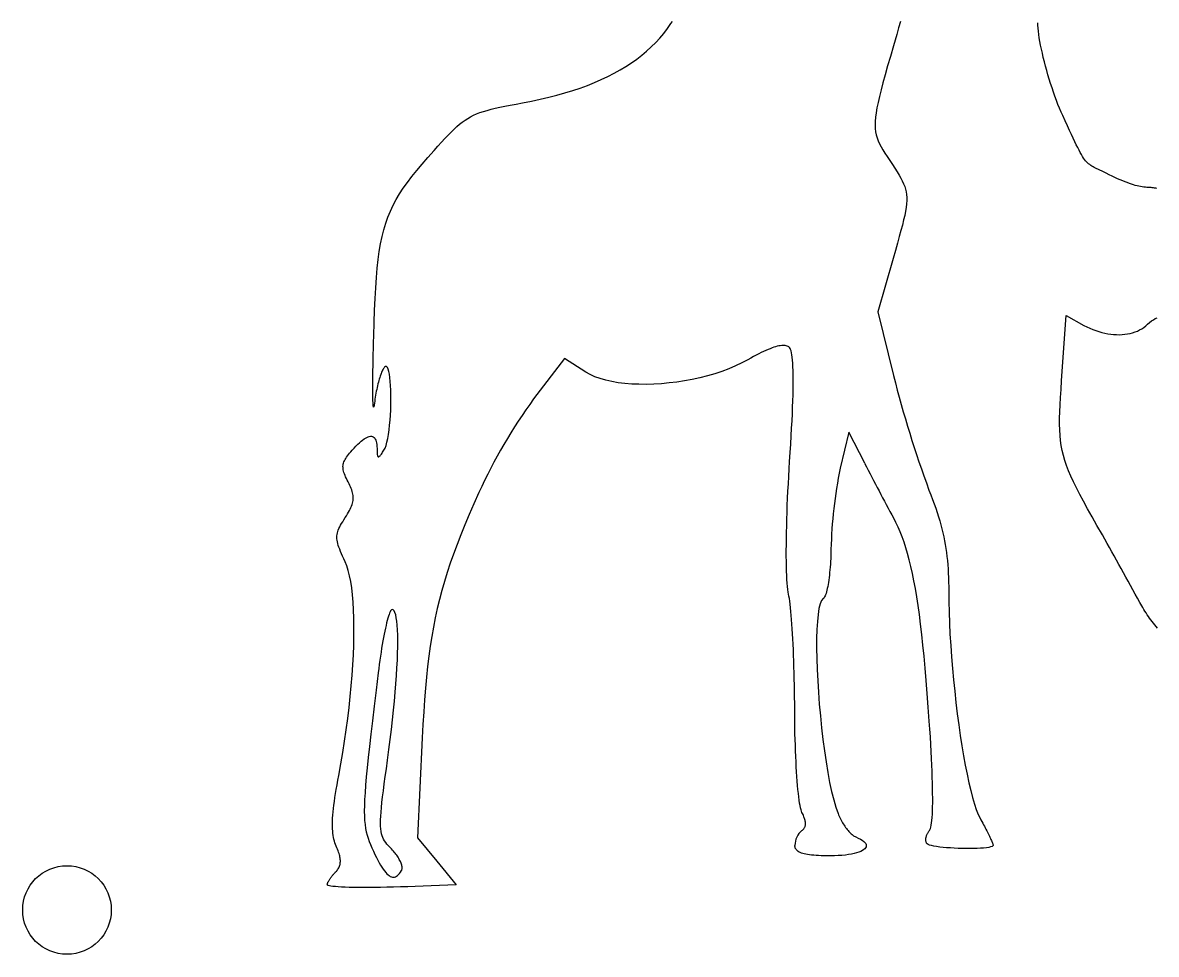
# Model space of a CAD drawing. Extents: x 3 to 294, y -207 to -4.
# Drawn here: x 4.1 to 71.8, y -207.1 to -151.4 of the extents above; entities that cross this region are included whole.
import ezdxf

# ---------------------------------------------------------------- set-up
doc = ezdxf.new("R2010")
doc.units = 0
doc.layers.get('0').update_dxf_attribs({"linetype": 'CONTINUOUS'})

msp = doc.modelspace()

# ---------------------------------------------------------------- linework, layer by layer
at = {"color": 1}
for p, q in [((56.061, -165.505), (55.157, -168.687)), ((55.157, -168.687), (56.091, -172.496)), ((66.124, -172.804), (66.388, -168.916)), ((66.388, -168.916), (67.46, -169.501)), ((36.447, -171.474), (34.597, -173.889)), ((37.716, -172.297), (36.447, -171.474)), ((53.411, -175.872), (52.901, -178.035)), ((54.364, -177.738), (53.411, -175.872)), ((27.947, -194.129), (27.658, -200.099)), ((27.658, -200.099), (28.811, -201.5)), ((28.811, -201.5), (29.965, -202.901)), ((26.707, -202.052), (26.707, -202.052)), ((22.274, -202.889), (22.275, -202.889)), ((29.965, -202.901), (28.975, -202.945))]:
    msp.add_line(p, q, dxfattribs=at)
for points in [[(33.928, -156.22), (34.466, -156.117), (34.989, -156.006), (35.496, -155.887), (35.989, -155.76), (36.467, -155.626), (36.929, -155.483), (37.377, -155.332), (37.81, -155.173), (38.229, -155.005), (38.632, -154.83), (39.022, -154.646), (39.396, -154.454), (39.757, -154.254), (40.103, -154.045), (40.435, -153.828), (40.752, -153.603), (41.056, -153.369), (41.345, -153.126), (41.621, -152.875), (41.883, -152.615), (42.131, -152.347), (42.365, -152.07), (42.586, -151.784), (42.793, -151.489)], [(42.793, -151.489), (42.886, -151.353)], [(56.494, -151.37), (56.39, -151.749), (56.28, -152.136)], [(66.188, -156.981), (66.094, -156.768), (66, -156.545), (65.907, -156.314), (65.816, -156.074), (65.725, -155.828), (65.637, -155.577), (65.551, -155.322), (65.467, -155.063), (65.386, -154.803), (65.307, -154.541), (65.233, -154.28), (65.162, -154.021), (65.094, -153.764), (65.031, -153.511), (64.973, -153.262), (64.919, -153.02), (64.871, -152.784), (64.828, -152.557), (64.791, -152.34), (64.76, -152.133), (64.735, -151.937), (64.717, -151.755), (64.706, -151.586), (64.702, -151.432)], [(56.28, -152.136), (56.081, -152.819), (55.9, -153.445), (55.736, -154.018), (55.589, -154.541), (55.458, -155.017), (55.343, -155.449), (55.245, -155.842), (55.162, -156.198), (55.095, -156.52), (55.044, -156.813), (55.008, -157.079), (54.988, -157.322), (54.982, -157.545), (54.991, -157.752), (55.015, -157.945), (55.054, -158.129), (55.106, -158.307), (55.173, -158.481), (55.253, -158.656), (55.347, -158.835), (55.455, -159.02), (55.576, -159.217), (55.71, -159.427), (55.857, -159.654)], [(28.646, -159.06), (28.877, -158.802), (29.093, -158.564), (29.296, -158.345), (29.486, -158.144), (29.667, -157.959), (29.841, -157.791), (30.009, -157.637), (30.173, -157.496), (30.335, -157.368), (30.498, -157.252), (30.663, -157.145), (30.833, -157.048), (31.009, -156.96), (31.193, -156.878), (31.387, -156.803), (31.594, -156.732), (31.815, -156.666), (32.052, -156.602), (32.307, -156.54), (32.583, -156.479), (32.881, -156.417), (33.203, -156.354), (33.551, -156.289), (33.928, -156.22)], [(68.157, -160.116), (68.077, -160.075), (68.002, -160.035), (67.931, -159.994), (67.864, -159.951), (67.8, -159.906), (67.739, -159.857), (67.678, -159.803), (67.619, -159.742), (67.56, -159.674), (67.5, -159.598), (67.439, -159.511), (67.375, -159.414), (67.309, -159.305), (67.239, -159.183), (67.165, -159.046), (67.087, -158.894), (67.002, -158.725), (66.911, -158.539), (66.812, -158.333), (66.706, -158.108), (66.592, -157.861), (66.468, -157.591), (66.333, -157.299), (66.188, -156.981)], [(25.047, -170.128), (25.072, -169.331), (25.099, -168.589), (25.129, -167.898), (25.165, -167.254), (25.207, -166.655), (25.255, -166.097), (25.312, -165.576), (25.379, -165.089), (25.456, -164.633), (25.545, -164.203), (25.646, -163.796), (25.762, -163.41), (25.892, -163.04), (26.039, -162.683), (26.203, -162.335), (26.385, -161.994), (26.588, -161.654), (26.81, -161.315), (27.055, -160.97), (27.323, -160.618), (27.615, -160.254), (27.932, -159.876), (28.275, -159.479), (28.646, -159.06)], [(55.857, -159.654), (56.017, -159.901), (56.163, -160.127), (56.295, -160.335), (56.414, -160.529), (56.519, -160.71), (56.61, -160.882), (56.688, -161.047), (56.753, -161.208), (56.805, -161.368), (56.843, -161.53), (56.869, -161.696), (56.882, -161.869), (56.881, -162.052), (56.869, -162.248), (56.843, -162.459), (56.805, -162.688), (56.755, -162.938), (56.692, -163.212), (56.617, -163.512), (56.529, -163.841), (56.43, -164.203), (56.319, -164.598), (56.196, -165.032), (56.061, -165.505)], [(71.4, -161.276), (71.311, -161.274), (71.22, -161.27), (71.128, -161.262), (71.034, -161.252), (70.939, -161.237), (70.84, -161.22), (70.739, -161.198), (70.634, -161.173), (70.526, -161.143), (70.413, -161.109), (70.296, -161.072), (70.173, -161.029), (70.046, -160.982), (69.912, -160.93), (69.772, -160.873), (69.625, -160.812), (69.471, -160.745), (69.309, -160.672), (69.14, -160.594), (68.962, -160.511), (68.775, -160.421), (68.579, -160.326), (68.373, -160.224), (68.157, -160.116)], [(71.82, -161.34), (71.747, -161.321), (71.675, -161.304), (71.605, -161.292), (71.536, -161.283), (71.467, -161.278), (71.4, -161.276)], [(71.257, -169.441), (71.375, -169.334), (71.491, -169.242), (71.604, -169.163), (71.715, -169.099), (71.824, -169.049)], [(67.46, -169.501), (67.636, -169.593), (67.814, -169.676), (67.992, -169.752), (68.171, -169.819), (68.349, -169.877), (68.528, -169.928), (68.705, -169.97), (68.882, -170.005), (69.057, -170.031), (69.23, -170.049), (69.402, -170.058), (69.57, -170.06), (69.736, -170.053), (69.898, -170.038), (70.057, -170.015), (70.211, -169.984), (70.361, -169.944), (70.507, -169.897), (70.647, -169.841), (70.781, -169.778), (70.91, -169.706), (71.032, -169.626), (71.148, -169.538), (71.257, -169.441)], [(25.089, -174.143), (25.075, -174.247), (25.063, -174.324), (25.051, -174.373), (25.041, -174.395), (25.031, -174.391), (25.023, -174.361), (25.015, -174.306), (25.009, -174.227), (25.003, -174.123), (24.999, -173.997), (24.995, -173.848), (24.993, -173.677), (24.991, -173.484), (24.991, -173.271), (24.992, -173.037), (24.994, -172.784), (24.997, -172.512), (25.001, -172.222), (25.006, -171.914), (25.012, -171.588), (25.019, -171.246), (25.027, -170.889), (25.037, -170.516), (25.047, -170.128)], [(49.874, -170.829), (49.835, -170.794), (49.79, -170.765), (49.74, -170.741), (49.685, -170.723), (49.624, -170.71), (49.558, -170.703), (49.487, -170.702), (49.41, -170.707), (49.327, -170.717), (49.239, -170.732), (49.146, -170.754), (49.046, -170.781), (48.941, -170.814), (48.83, -170.852), (48.714, -170.896), (48.591, -170.946), (48.463, -171.002), (48.328, -171.064), (48.188, -171.131), (48.041, -171.204), (47.888, -171.283), (47.73, -171.368), (47.565, -171.459), (47.393, -171.556)], [(49.884, -177.625), (49.918, -177.097), (49.949, -176.591), (49.978, -176.106), (50.003, -175.644), (50.025, -175.204), (50.044, -174.785), (50.061, -174.388), (50.074, -174.012), (50.084, -173.657), (50.091, -173.324), (50.095, -173.012), (50.096, -172.721), (50.094, -172.451), (50.089, -172.202), (50.081, -171.973), (50.07, -171.765), (50.056, -171.578), (50.039, -171.411), (50.019, -171.264), (49.996, -171.137), (49.97, -171.03), (49.941, -170.943), (49.909, -170.876), (49.874, -170.829)], [(47.393, -171.556), (47.034, -171.748), (46.654, -171.928), (46.255, -172.095), (45.841, -172.248), (45.413, -172.389), (44.973, -172.515), (44.524, -172.629), (44.068, -172.728), (43.608, -172.814), (43.145, -172.885), (42.682, -172.942), (42.222, -172.984), (41.766, -173.012), (41.318, -173.025), (40.878, -173.023), (40.45, -173.005), (40.036, -172.972), (39.638, -172.924), (39.258, -172.86), (38.899, -172.78), (38.563, -172.683), (38.252, -172.571), (37.969, -172.442), (37.716, -172.297)], [(25.688, -172.002), (25.66, -172.034), (25.632, -172.073), (25.604, -172.12), (25.576, -172.173), (25.547, -172.232), (25.518, -172.298), (25.489, -172.369), (25.461, -172.446), (25.432, -172.528), (25.404, -172.614), (25.376, -172.705), (25.349, -172.8), (25.322, -172.899), (25.296, -173.001), (25.27, -173.107), (25.246, -173.215), (25.222, -173.326), (25.199, -173.438), (25.178, -173.553), (25.157, -173.669), (25.138, -173.787), (25.12, -173.905), (25.104, -174.024), (25.089, -174.143)], [(25.659, -176.954), (25.723, -176.828), (25.783, -176.667), (25.836, -176.475), (25.884, -176.254), (25.927, -176.009), (25.965, -175.744), (25.997, -175.463), (26.023, -175.169), (26.045, -174.868), (26.06, -174.561), (26.07, -174.255), (26.075, -173.951), (26.074, -173.655), (26.067, -173.37), (26.055, -173.101), (26.037, -172.85), (26.013, -172.622), (25.984, -172.422), (25.949, -172.252), (25.908, -172.117), (25.862, -172.02), (25.809, -171.966), (25.751, -171.959), (25.688, -172.002)], [(68.557, -182.016), (68.236, -181.453), (67.942, -180.932), (67.673, -180.451), (67.429, -180.005), (67.207, -179.591), (67.008, -179.205), (66.831, -178.844), (66.673, -178.503), (66.536, -178.179), (66.416, -177.868), (66.314, -177.566), (66.229, -177.27), (66.159, -176.977), (66.103, -176.681), (66.061, -176.38), (66.031, -176.069), (66.013, -175.746), (66.005, -175.406), (66.007, -175.045), (66.017, -174.66), (66.035, -174.248), (66.059, -173.803), (66.089, -173.323), (66.124, -172.804)], [(23.752, -176.958), (23.868, -176.829), (23.98, -176.712), (24.087, -176.605), (24.19, -176.509), (24.289, -176.423), (24.383, -176.348), (24.472, -176.285), (24.557, -176.231), (24.637, -176.189), (24.713, -176.157), (24.783, -176.136), (24.849, -176.126), (24.91, -176.127), (24.966, -176.138), (25.017, -176.16), (25.063, -176.193), (25.104, -176.237), (25.139, -176.292), (25.17, -176.357), (25.195, -176.433), (25.215, -176.52), (25.23, -176.618), (25.239, -176.726), (25.243, -176.845)], [(23.518, -178.851), (23.464, -178.744), (23.414, -178.644), (23.37, -178.549), (23.331, -178.458), (23.297, -178.373), (23.269, -178.29), (23.246, -178.212), (23.229, -178.136), (23.218, -178.063), (23.212, -177.992), (23.211, -177.923), (23.217, -177.855), (23.228, -177.787), (23.245, -177.72), (23.268, -177.652), (23.297, -177.584), (23.332, -177.515), (23.374, -177.444), (23.421, -177.37), (23.474, -177.295), (23.534, -177.216), (23.6, -177.134), (23.673, -177.048), (23.752, -176.958)], [(25.243, -176.845), (25.244, -176.923), (25.245, -176.994), (25.248, -177.058), (25.251, -177.116), (25.255, -177.168), (25.26, -177.213), (25.267, -177.252), (25.275, -177.284), (25.284, -177.31), (25.295, -177.33), (25.307, -177.343), (25.321, -177.35), (25.337, -177.351), (25.355, -177.345), (25.375, -177.333), (25.397, -177.316), (25.421, -177.292), (25.447, -177.261), (25.476, -177.225), (25.507, -177.183), (25.541, -177.135), (25.577, -177.08), (25.617, -177.02), (25.659, -176.954)], [(49.819, -185.548), (49.795, -185.424), (49.773, -185.275), (49.754, -185.101), (49.737, -184.903), (49.723, -184.683), (49.711, -184.441), (49.701, -184.179), (49.693, -183.897), (49.688, -183.597), (49.685, -183.28), (49.685, -182.947), (49.687, -182.598), (49.691, -182.236), (49.697, -181.861), (49.706, -181.473), (49.717, -181.075), (49.73, -180.667), (49.745, -180.25), (49.763, -179.826), (49.782, -179.395), (49.805, -178.958), (49.829, -178.517), (49.855, -178.072), (49.884, -177.625)], [(23.344, -180.983), (23.416, -180.869), (23.481, -180.762), (23.541, -180.659), (23.595, -180.561), (23.644, -180.468), (23.686, -180.378), (23.723, -180.291), (23.755, -180.207), (23.78, -180.126), (23.8, -180.046), (23.815, -179.968), (23.824, -179.89), (23.827, -179.813), (23.826, -179.736), (23.818, -179.658), (23.806, -179.579), (23.788, -179.498), (23.765, -179.416), (23.737, -179.331), (23.703, -179.243), (23.665, -179.151), (23.621, -179.056), (23.572, -178.956), (23.518, -178.851)], [(58.205, -179.332), (58.314, -179.616), (58.417, -179.892), (58.514, -180.16), (58.605, -180.421), (58.69, -180.677), (58.769, -180.927), (58.843, -181.173), (58.911, -181.414), (58.974, -181.653), (59.032, -181.89), (59.084, -182.125), (59.132, -182.359), (59.176, -182.594), (59.214, -182.829), (59.249, -183.065), (59.279, -183.304), (59.305, -183.546), (59.327, -183.792), (59.345, -184.042), (59.359, -184.297), (59.37, -184.559), (59.378, -184.827), (59.382, -185.103), (59.383, -185.387)], [(31.32, -179.489), (31.026, -180.154), (30.75, -180.793), (30.491, -181.409), (30.249, -182.006), (30.023, -182.586), (29.813, -183.153), (29.617, -183.708), (29.436, -184.254), (29.269, -184.795), (29.114, -185.333), (28.971, -185.871), (28.841, -186.412), (28.721, -186.958), (28.612, -187.512), (28.512, -188.078), (28.422, -188.658), (28.339, -189.254), (28.265, -189.87), (28.198, -190.508), (28.137, -191.171), (28.083, -191.862), (28.033, -192.583), (27.988, -193.338), (27.947, -194.129)], [(23.344, -183.62), (23.264, -183.448), (23.191, -183.287), (23.126, -183.138), (23.067, -183), (23.015, -182.871), (22.97, -182.75), (22.932, -182.637), (22.901, -182.531), (22.877, -182.43), (22.859, -182.334), (22.849, -182.243), (22.845, -182.154), (22.849, -182.067), (22.859, -181.981), (22.877, -181.896), (22.901, -181.809), (22.932, -181.722), (22.97, -181.631), (23.015, -181.537), (23.067, -181.439), (23.126, -181.335), (23.192, -181.225), (23.264, -181.108), (23.344, -180.983)], [(58.224, -193.139), (58.164, -192.287), (58.102, -191.475), (58.04, -190.699), (57.976, -189.96), (57.911, -189.256), (57.844, -188.586), (57.775, -187.949), (57.703, -187.344), (57.629, -186.769), (57.553, -186.223), (57.474, -185.706), (57.392, -185.215), (57.306, -184.751), (57.217, -184.311), (57.125, -183.895), (57.029, -183.502), (56.928, -183.129), (56.824, -182.777), (56.715, -182.444), (56.601, -182.129), (56.483, -181.83), (56.36, -181.547), (56.231, -181.279), (56.097, -181.023)], [(52.351, -182.874), (52.348, -183.058), (52.342, -183.239), (52.335, -183.418), (52.326, -183.594), (52.315, -183.766), (52.302, -183.935), (52.288, -184.1), (52.273, -184.26), (52.256, -184.415), (52.238, -184.564), (52.219, -184.707), (52.199, -184.844), (52.177, -184.974), (52.154, -185.096), (52.131, -185.211), (52.106, -185.318), (52.081, -185.415), (52.055, -185.504), (52.029, -185.583), (52.001, -185.652), (51.974, -185.711), (51.945, -185.758), (51.917, -185.795), (51.888, -185.819)], [(22.957, -196.37), (23.083, -195.684), (23.2, -194.999), (23.308, -194.318), (23.406, -193.642), (23.495, -192.972), (23.574, -192.311), (23.644, -191.659), (23.705, -191.018), (23.756, -190.39), (23.797, -189.777), (23.829, -189.18), (23.851, -188.601), (23.863, -188.041), (23.866, -187.502), (23.859, -186.986), (23.842, -186.494), (23.815, -186.028), (23.778, -185.589), (23.731, -185.179), (23.674, -184.799), (23.606, -184.452), (23.529, -184.139), (23.442, -183.861), (23.344, -183.62)], [(59.383, -185.387), (59.388, -185.996), (59.402, -186.627), (59.426, -187.276), (59.458, -187.939), (59.5, -188.613), (59.549, -189.295), (59.605, -189.981), (59.669, -190.667), (59.739, -191.35), (59.815, -192.027), (59.897, -192.695), (59.984, -193.349), (60.075, -193.987), (60.171, -194.605), (60.27, -195.199), (60.373, -195.767), (60.478, -196.304), (60.585, -196.807), (60.695, -197.273), (60.805, -197.699), (60.917, -198.08), (61.029, -198.414), (61.141, -198.697), (61.252, -198.926)], [(50.185, -192.443), (50.184, -192.076), (50.181, -191.708), (50.176, -191.341), (50.17, -190.975), (50.163, -190.611), (50.154, -190.251), (50.143, -189.895), (50.132, -189.545), (50.119, -189.201), (50.105, -188.865), (50.09, -188.538), (50.074, -188.22), (50.057, -187.913), (50.039, -187.618), (50.02, -187.336), (50, -187.068), (49.979, -186.815), (49.958, -186.577), (49.936, -186.357), (49.914, -186.155), (49.891, -185.972), (49.867, -185.809), (49.843, -185.667), (49.819, -185.548)], [(51.888, -185.819), (51.788, -185.933), (51.704, -186.133), (51.634, -186.414), (51.579, -186.768), (51.538, -187.188), (51.511, -187.667), (51.496, -188.199), (51.494, -188.777), (51.504, -189.394), (51.526, -190.043), (51.558, -190.717), (51.602, -191.409), (51.655, -192.113), (51.718, -192.821), (51.79, -193.528), (51.871, -194.225), (51.961, -194.906), (52.058, -195.565), (52.162, -196.194), (52.273, -196.786), (52.39, -197.335), (52.514, -197.834), (52.643, -198.276), (52.776, -198.654)], [(71.846, -187.576), (71.767, -187.483), (71.689, -187.387), (71.611, -187.289), (71.534, -187.189), (71.457, -187.087), (71.382, -186.984), (71.308, -186.88), (71.235, -186.775), (71.164, -186.67), (71.095, -186.564), (71.029, -186.459), (70.965, -186.355), (70.905, -186.252), (70.847, -186.15), (70.793, -186.049)], [(26.138, -186.468), (26.111, -186.476), (26.084, -186.502), (26.054, -186.545), (26.024, -186.603), (25.992, -186.677), (25.959, -186.766), (25.924, -186.869), (25.889, -186.986), (25.854, -187.116), (25.817, -187.259), (25.78, -187.413), (25.743, -187.579), (25.705, -187.756), (25.667, -187.943), (25.63, -188.14), (25.592, -188.346), (25.555, -188.56), (25.518, -188.782), (25.481, -189.012), (25.445, -189.249), (25.41, -189.492), (25.375, -189.74), (25.342, -189.994), (25.31, -190.252)], [(25.872, -195.451), (25.956, -194.83), (26.034, -194.221), (26.106, -193.626), (26.172, -193.045), (26.231, -192.48), (26.285, -191.933), (26.332, -191.404), (26.373, -190.894), (26.407, -190.406), (26.435, -189.94), (26.457, -189.498), (26.472, -189.08), (26.481, -188.688), (26.483, -188.324), (26.479, -187.989), (26.468, -187.683), (26.45, -187.409), (26.426, -187.167), (26.395, -186.958), (26.357, -186.785), (26.312, -186.648), (26.261, -186.549), (26.203, -186.488), (26.138, -186.468)], [(25.31, -190.252), (25.185, -191.283), (25.07, -192.233), (24.966, -193.106), (24.873, -193.906), (24.79, -194.637), (24.717, -195.303), (24.654, -195.909), (24.601, -196.458), (24.558, -196.955), (24.525, -197.403), (24.501, -197.807), (24.487, -198.171), (24.483, -198.498), (24.488, -198.794), (24.502, -199.062), (24.525, -199.306), (24.557, -199.531), (24.598, -199.74), (24.648, -199.937), (24.706, -200.127), (24.773, -200.314), (24.849, -200.501), (24.933, -200.693), (25.025, -200.895)], [(50.62, -198.579), (50.591, -198.511), (50.562, -198.421), (50.534, -198.308), (50.507, -198.173), (50.48, -198.018), (50.454, -197.844), (50.429, -197.651), (50.405, -197.441), (50.381, -197.214), (50.359, -196.971), (50.337, -196.714), (50.317, -196.442), (50.298, -196.158), (50.28, -195.861), (50.264, -195.554), (50.249, -195.236), (50.235, -194.91), (50.223, -194.575), (50.212, -194.232), (50.203, -193.883), (50.196, -193.529), (50.191, -193.17), (50.187, -192.808), (50.185, -192.443)], [(58.229, -199.665), (58.26, -199.614), (58.289, -199.543), (58.315, -199.451), (58.339, -199.339), (58.359, -199.207), (58.377, -199.055), (58.392, -198.883), (58.405, -198.692), (58.414, -198.481), (58.421, -198.252), (58.425, -198.004), (58.426, -197.737), (58.424, -197.451), (58.42, -197.147), (58.413, -196.825), (58.403, -196.485), (58.39, -196.127), (58.375, -195.751), (58.357, -195.358), (58.336, -194.948), (58.312, -194.521), (58.285, -194.077), (58.256, -193.616), (58.224, -193.139)], [(26.107, -200.764), (26.008, -200.662), (25.917, -200.564), (25.834, -200.47), (25.76, -200.376), (25.694, -200.282), (25.637, -200.184), (25.587, -200.08), (25.545, -199.969), (25.511, -199.849), (25.484, -199.716), (25.465, -199.57), (25.454, -199.408), (25.45, -199.228), (25.454, -199.027), (25.464, -198.805), (25.482, -198.558), (25.507, -198.284), (25.539, -197.982), (25.578, -197.649), (25.624, -197.283), (25.676, -196.883), (25.735, -196.445), (25.8, -195.969), (25.872, -195.451)], [(22.808, -200.598), (22.768, -200.501), (22.731, -200.399), (22.698, -200.294), (22.669, -200.184), (22.645, -200.069), (22.624, -199.949), (22.607, -199.823), (22.595, -199.69), (22.586, -199.551), (22.582, -199.404), (22.582, -199.25), (22.585, -199.088), (22.593, -198.918), (22.605, -198.739), (22.622, -198.551), (22.642, -198.353), (22.667, -198.144), (22.695, -197.926), (22.729, -197.696), (22.766, -197.455), (22.807, -197.203), (22.853, -196.938), (22.903, -196.66), (22.957, -196.37)], [(50.62, -199.657), (50.654, -199.634), (50.685, -199.609), (50.713, -199.582), (50.738, -199.553), (50.76, -199.522), (50.779, -199.489), (50.795, -199.455), (50.809, -199.419), (50.819, -199.38), (50.826, -199.34), (50.831, -199.298), (50.832, -199.254), (50.831, -199.208), (50.826, -199.161), (50.819, -199.111), (50.809, -199.059), (50.795, -199.006), (50.779, -198.951), (50.76, -198.894), (50.738, -198.835), (50.713, -198.774), (50.685, -198.711), (50.654, -198.646), (50.62, -198.579)], [(52.776, -198.654), (52.809, -198.733), (52.844, -198.813), (52.88, -198.891), (52.919, -198.969), (52.959, -199.046), (53.001, -199.122), (53.044, -199.196), (53.089, -199.269), (53.134, -199.34), (53.18, -199.409), (53.227, -199.476), (53.275, -199.54), (53.323, -199.602), (53.371, -199.661), (53.419, -199.717), (53.467, -199.769), (53.515, -199.818), (53.563, -199.864), (53.61, -199.905), (53.656, -199.942), (53.701, -199.975), (53.745, -200.004), (53.789, -200.027), (53.83, -200.046)], [(61.252, -198.926), (61.306, -199.024), (61.359, -199.121), (61.411, -199.217), (61.461, -199.312), (61.511, -199.405), (61.559, -199.496), (61.605, -199.586), (61.65, -199.673), (61.693, -199.757), (61.734, -199.838), (61.773, -199.917), (61.81, -199.992), (61.845, -200.064), (61.877, -200.132), (61.907, -200.196), (61.934, -200.255), (61.958, -200.31), (61.98, -200.36), (61.998, -200.406), (62.014, -200.446), (62.026, -200.48), (62.035, -200.509), (62.04, -200.531), (62.042, -200.548)], [(58.097, -200.455), (58.079, -200.434), (58.063, -200.411), (58.05, -200.387), (58.038, -200.361), (58.029, -200.333), (58.022, -200.304), (58.016, -200.274), (58.013, -200.242), (58.012, -200.209), (58.013, -200.175), (58.016, -200.141), (58.021, -200.105), (58.028, -200.069), (58.037, -200.033), (58.048, -199.996), (58.061, -199.959), (58.075, -199.921), (58.092, -199.884), (58.11, -199.846), (58.13, -199.809), (58.152, -199.773), (58.176, -199.736), (58.202, -199.7), (58.229, -199.665)], [(53.83, -200.046), (53.983, -200.11), (54.113, -200.176), (54.223, -200.242), (54.311, -200.307), (54.379, -200.373), (54.426, -200.438), (54.454, -200.503), (54.462, -200.566), (54.452, -200.628), (54.423, -200.688), (54.376, -200.746), (54.311, -200.801), (54.23, -200.854), (54.131, -200.904), (54.016, -200.951), (53.885, -200.994), (53.738, -201.033), (53.576, -201.068), (53.4, -201.098), (53.209, -201.124), (53.004, -201.144), (52.786, -201.159), (52.555, -201.168), (52.311, -201.172)], [(22.771, -202.135), (22.815, -202.088), (22.855, -202.04), (22.891, -201.993), (22.924, -201.944), (22.953, -201.894), (22.978, -201.844), (23, -201.792), (23.018, -201.739), (23.032, -201.684), (23.043, -201.628), (23.05, -201.57), (23.053, -201.51), (23.053, -201.449), (23.049, -201.385), (23.041, -201.319), (23.03, -201.25), (23.015, -201.179), (22.996, -201.105), (22.974, -201.029), (22.948, -200.949), (22.919, -200.866), (22.885, -200.78), (22.849, -200.691), (22.808, -200.598)], [(25.025, -200.895), (25.116, -201.087), (25.204, -201.266), (25.29, -201.432), (25.374, -201.585), (25.455, -201.726), (25.534, -201.853), (25.611, -201.968), (25.686, -202.071), (25.76, -202.161), (25.831, -202.238), (25.901, -202.303), (25.97, -202.356), (26.037, -202.396), (26.102, -202.424), (26.167, -202.44), (26.23, -202.445), (26.292, -202.437), (26.353, -202.417), (26.414, -202.385), (26.474, -202.342), (26.533, -202.287), (26.591, -202.22), (26.65, -202.142), (26.707, -202.052)], [(26.707, -202.052), (26.723, -202.022), (26.734, -201.988), (26.741, -201.951), (26.744, -201.911), (26.743, -201.867), (26.738, -201.822), (26.729, -201.773), (26.717, -201.723), (26.702, -201.67), (26.683, -201.616), (26.66, -201.56), (26.635, -201.502), (26.606, -201.443), (26.574, -201.383), (26.539, -201.322), (26.502, -201.26), (26.461, -201.198), (26.418, -201.135), (26.372, -201.073), (26.324, -201.01), (26.273, -200.948), (26.22, -200.886), (26.164, -200.825), (26.107, -200.764)], [(52.311, -201.172), (52.121, -201.171), (51.942, -201.168), (51.772, -201.164), (51.613, -201.157), (51.463, -201.149), (51.322, -201.139), (51.191, -201.127), (51.069, -201.112), (50.956, -201.096), (50.852, -201.077), (50.756, -201.056), (50.668, -201.032), (50.589, -201.007), (50.517, -200.978), (50.454, -200.948), (50.397, -200.914), (50.348, -200.878), (50.307, -200.84), (50.272, -200.798), (50.244, -200.754), (50.222, -200.707), (50.207, -200.657), (50.198, -200.604), (50.196, -200.548)], [(62.042, -200.548), (62.024, -200.584), (61.971, -200.616), (61.885, -200.644), (61.771, -200.669), (61.632, -200.69), (61.469, -200.706), (61.287, -200.72), (61.088, -200.729), (60.875, -200.736), (60.652, -200.738), (60.421, -200.738), (60.185, -200.734), (59.948, -200.727), (59.712, -200.716), (59.48, -200.703), (59.257, -200.686), (59.043, -200.667), (58.843, -200.645), (58.66, -200.62), (58.496, -200.592), (58.355, -200.561), (58.239, -200.528), (58.153, -200.493), (58.097, -200.455)], [(22.275, -202.889), (22.276, -202.871), (22.279, -202.851), (22.285, -202.829), (22.293, -202.805), (22.302, -202.78), (22.314, -202.753), (22.327, -202.725), (22.343, -202.695), (22.36, -202.664), (22.378, -202.632), (22.399, -202.599), (22.42, -202.565), (22.444, -202.531), (22.468, -202.496), (22.494, -202.46), (22.521, -202.424), (22.549, -202.388), (22.578, -202.351), (22.608, -202.314), (22.639, -202.278), (22.671, -202.242), (22.704, -202.205), (22.737, -202.17), (22.771, -202.135)], [(28.975, -202.945), (28.479, -202.966), (27.997, -202.984), (27.53, -203.001), (27.08, -203.016), (26.645, -203.029), (26.228, -203.04), (25.828, -203.048), (25.447, -203.055), (25.084, -203.06), (24.741, -203.062), (24.417, -203.063), (24.114, -203.061), (23.831, -203.058), (23.571, -203.053), (23.332, -203.045), (23.116, -203.036), (22.924, -203.024), (22.755, -203.011), (22.61, -202.996), (22.491, -202.978), (22.397, -202.959), (22.329, -202.938), (22.288, -202.914), (22.274, -202.889)]]:
    msp.add_lwpolyline(points, dxfattribs=at)
msp.add_circle((6.728, -204.406), 2.646, dxfattribs=at)
for centre, radius, start, end in [((120.451, -156.335), 66.359, 194.09555, 200.27713), ((62.092, -193.734), 33.909, 144.17914, 155.15931), ((79.796, -183.542), 27.452, 168.42626, 178.60566), ((189.267, -108.671), 151.556, 207.1111, 208.51562), ((-92.319, -273.842), 185.237, 28.29088, 29.71719), ((51.35, -200.551), 1.154, 129.23362, 179.85761)]:
    msp.add_arc(centre, radius, start, end, dxfattribs=at)

doc.saveas('drawing.dxf')
